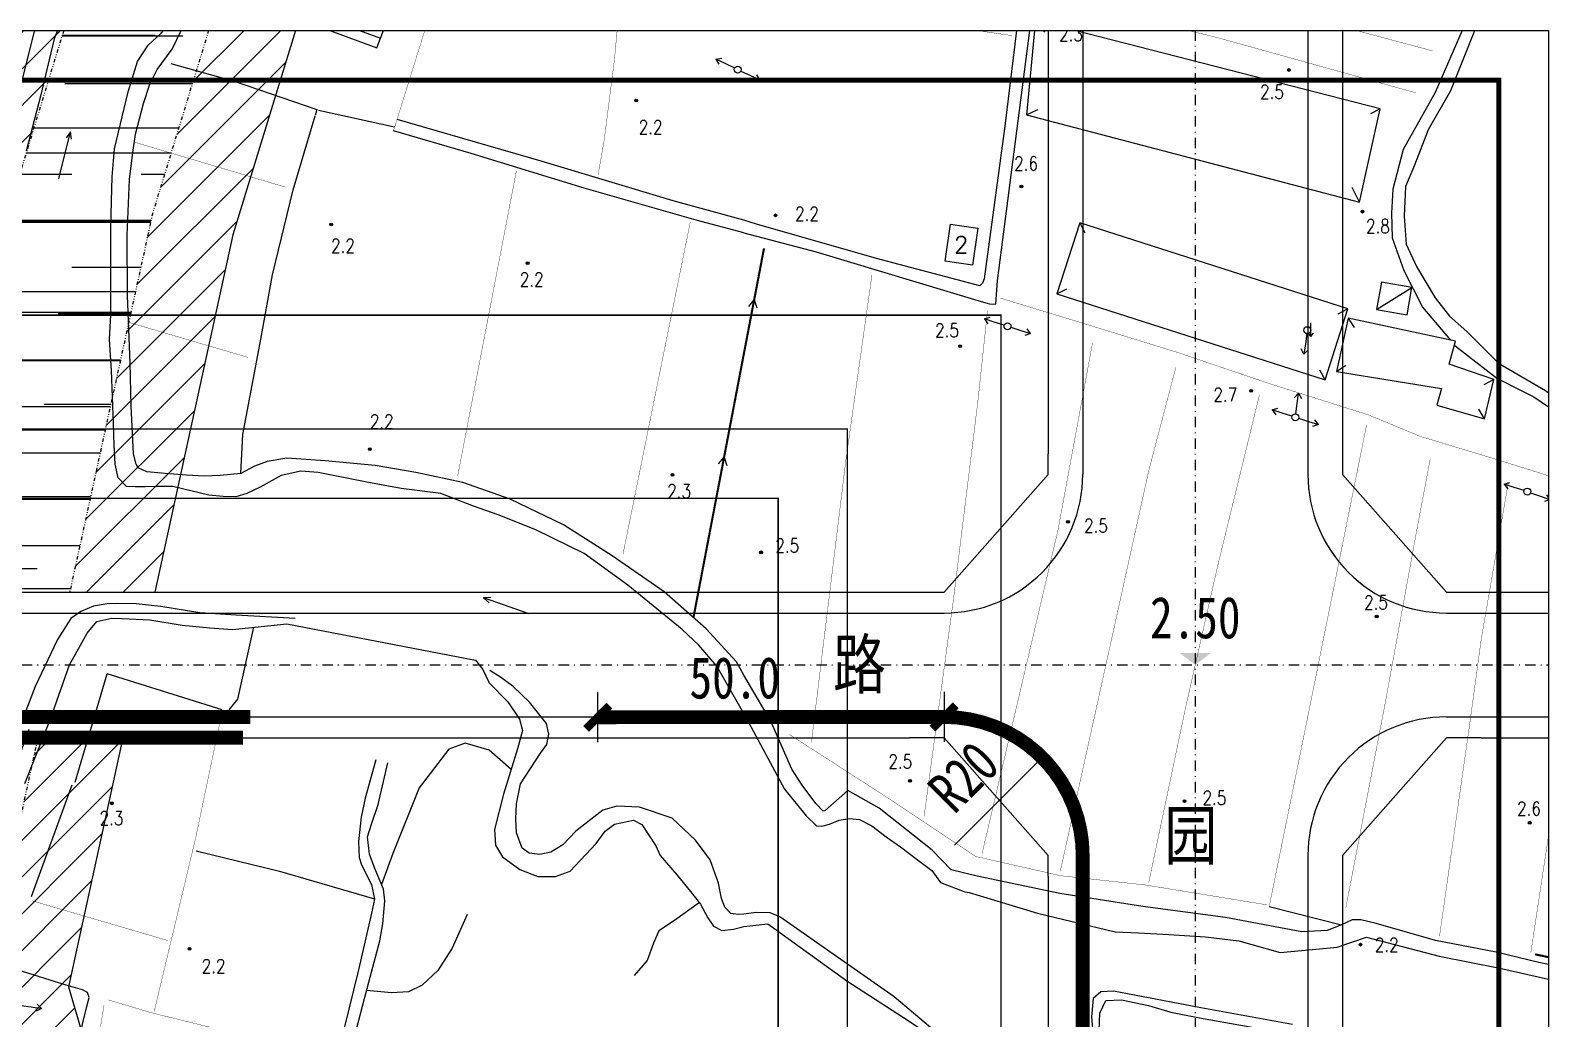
# Model space of a CAD drawing. Header units: millimetres. Extents: x 509011 to 512133, y 3502040 to 3502468.
# Drawn here: x 509397 to 509616.2, y 3502325 to 3502467.7 of the extents above; entities that cross this region are included whole.
import ezdxf
from ezdxf.enums import TextEntityAlignment as Align
from ezdxf.xclip import XClip

# ---------------------------------------------------------------- set-up
doc = ezdxf.new("R2010")
doc.units = ezdxf.units.MM
doc.header["$XCLIPFRAME"] = 0
for name, pattern in [('DASH', [0.35, 0.25, -0.1]), ('DASHDOT', [1, 0.5, -0.25, 0, -0.25]), ('DIVIDE', [1.25, 0.5, -0.25, 0, -0.25, 0, -0.25])]:
    doc.linetypes.add(name, pattern=pattern)
for name, color, linetype in [('0-禁止车辆开口方向', 251, 'Continuous'), ('DM-半径', 251, 'Continuous'), ('DM-尺寸标注', 251, 'Continuous'), ('DM-标高', 251, 'Continuous'), ('dx', 251, 'Continuous'), ('GH-水系', 251, 'DIVIDE'), ('HX-地块线', 253, 'DASHDOT'), ('RD-中线', 253, 'DASHDOT'), ('RD-侧石线', 253, 'Continuous'), ('RD-红线', 253, 'Continuous'), ('TK', 7, 'Continuous'), ('T水系界面', 251, 'DASH'), ('YD-E1', 253, 'Continuous'), ('YD-G1', 251, 'Continuous'), ('路名', 253, 'Continuous')]:
    doc.layers.add(name, color=color, linetype=linetype)
doc.styles.add('CHART', font='ROMANS.shx', dxfattribs={"height": 2.4, "bigfont": 'hzdx.shx'})
doc.styles.add('DIMHT', font='simhei.ttf', dxfattribs={"width": 0.8})
doc.styles.add('DIMST', font='simhei.ttf', dxfattribs={"width": 0.8})
doc.styles.add('GCD', font='ROMANS.shx', dxfattribs={"width": 0.8, "height": 2, "bigfont": 'hzdx.shx'})
doc.styles.get("Standard").update_dxf_attribs({"font": 'txt', "bigfont": 'gbcbig.shx'})
doc.dimstyles.new('ISO-25', dxfattribs={"dimtxt": 2.5, "dimasz": 2.5, "dimexe": 1.25, "dimexo": 0.625, "dimtad": 1, "dimtxsty": 'Standard', "dimcen": 2.5, "dimadec": 0, "dimazin": 0, "dimtfac": 1, "dimtmove": 0, "dimatfit": 3, "dimfxl": 1, "dimarcsym": 0})
pattern_1 = [(45, (0, 0), (-2.6516504294, 2.6516504294), [])]

# ---------------------------------------------------------------- blocks, each defined once
blk = doc.blocks.new('B831')
at = {"layer": 'dx'}
for p, q in [((-1.1, 0.6), (0, 0)), ((0, 0), (-1.1, -0.6))]:
    blk.add_line(p, q, dxfattribs=at)
blk = doc.blocks.new('B1021A')
at = {"layer": 'dx'}
for radius in [0.2, 0.15, 0.1, 0.05]:
    blk.add_circle((0, 0), radius, dxfattribs=at)
blk = doc.blocks.new('B712A3')
at = {"layer": 'dx'}
for p, q in [((0.5, 0), (2, 0)), ((2, 0), (3.5, 0)), ((3.5, 0), (2.8, 0.5)), ((3.5, 0), (2.8, -0.5))]:
    blk.add_line(p, q, dxfattribs=at)
blk = doc.blocks.new('B713')
at = {"layer": 'dx'}
blk.add_circle((0, 0), 0.5, dxfattribs=at)
blk = doc.blocks.new('B717')
at = {"layer": 'dx'}
for q in [(-0.36, 0.48), (0, 2), (0.36, 0.48)]:
    blk.add_line((0, 0), q, dxfattribs=at)
blk = doc.blocks.new('B811C1')
at = {"layer": 'dx'}
for p, q in [((-3.5, 0), (3.5, 0)), ((3.5, 0), (2.5, 0.4)), ((2.5, -0.4), (3.5, 0))]:
    blk.add_line(p, q, dxfattribs=at)
blk = doc.blocks.new('室外标高')
at = {"color": 0, "linetype": 'Continuous'}
blk.add_solid([(-0.377, 0.283), (0.377, 0.283), (0, 0)], dxfattribs=at)
at = {"color": 0, "linetype": 'Continuous', "style": 'DIMHT', "width": 0.8}
blk.add_attdef('标高', text='', height=1, dxfattribs=at).set_placement((0, 0.637), align=Align.CENTER)
blk = doc.blocks.new('*D99')
at = {"layer": 'DM-半径', "color": 0, "lineweight": -2, "transparency": 16777216}
blk.add_line((509530.43, 3502350.1), (509543.02, 3502362.69), dxfattribs=at)
at = {"layer": 'DM-半径', "color": 0, "transparency": 16777216}
blk.add_solid([(509543.01, 3502362.7), (509543.02, 3502362.68), (509543.06, 3502362.73)], dxfattribs=at)
at = {"layer": 'DM-半径', "color": 0, "transparency": 16777216, "insert": (509531.72, 3502359.93), "char_height": 6, "attachment_point": 5, "rotation": 45, "style": 'DIMST'}
blk.add_mtext('R20', dxfattribs=at)
blk = doc.blocks.new('尺寸线')
for p, q in [((0, 60), (0, -60)), ((-60, 0), (60, 0))]:
    blk.add_line(p, q)
at = {"const_width": 20}
blk.add_lwpolyline([(-28, -28), (28, 28)], dxfattribs=at)
blk = doc.blocks.new('*D118')
at = {"layer": 'DM-尺寸标注', "color": 0, "lineweight": -2, "transparency": 16777216}
for p, q in [((509478.98, 3502368.54), (509489.01, 3502368.55)), ((509528.86, 3502368.59), (509508.39, 3502368.57))]:
    blk.add_line(p, q, dxfattribs=at)
at = {"layer": 'DM-尺寸标注', "color": 0, "lineweight": -2, "transparency": 16777216, "xscale": 0.06, "yscale": 0.06, "zscale": 0.06}
for p, rotation in [((509478.92, 3502368.54), 180.056534792274), ((509528.92, 3502368.59), 0.0565347922740401)]:
    blk.add_blockref('尺寸线', p, dxfattribs=dict(at, rotation=rotation))
at = {"layer": 'DM-尺寸标注', "color": 0, "transparency": 16777216, "insert": (509498.69, 3502374.2), "char_height": 6, "attachment_point": 5, "rotation": 0.0565, "style": 'DIMST'}
blk.add_mtext('50.0', dxfattribs=at)
blk = doc.blocks.new('thjyhkjlkololp')
at = {"color": 5}
for points, knots in [([(512576.48, 3502123.15), (512576.92, 3502126.59), (512579.53, 3502139.8), (512596.78, 3502163.92), (512600.24, 3502197.97), (512623.81, 3502225.89), (512620.02, 3502266.47), (512600.38, 3502299.83), (512591.27, 3502337.34), (512596.67, 3502356.93), (512600.19, 3502366.67)], [16.615466, 16.615466, 16.615466, 16.615466, 27.049625, 57.459806, 102.389054, 125.730092, 162.733471, 213.422216, 243.798376, 274.297826, 274.297826, 274.297826, 274.297826]), ([(512596.95, 3502129.31), (512597.09, 3502131.11), (512598.43, 3502140.89), (512609.6, 3502159.39), (512621.55, 3502189.93), (512631.21, 3502217.17), (512643.07, 3502242.41), (512633.3, 3502263.53), (512621.54, 3502287.05), (512613.26, 3502315.07), (512611.06, 3502343.54), (512616.38, 3502360.19), (512618.85, 3502366.84)], [13.257601, 13.257601, 13.257601, 13.257601, 18.708183, 43.296108, 75.992922, 117.346313, 131.268423, 156.575935, 180.797006, 212.02346, 243.298792, 264.403303, 264.403303, 264.403303, 264.403303])]:
    blk.add_open_spline(points, degree=3, knots=knots, dxfattribs=at)
at = {"layer": 'TK', "const_width": 0.2}
blk.add_lwpolyline([(512316.95, 3502113.15), (512736.95, 3502113.15), (512736.95, 3502410.15), (512316.95, 3502410.15), (512316.95, 3502113.15)], dxfattribs=at)
blk.add_lwpolyline([(512316.95, 3502113.15), (512736.95, 3502113.15), (512736.95, 3502410.15), (512316.95, 3502410.15), (512316.95, 3502113.15)], dxfattribs=at)
blk.add_lwpolyline([(512316.95, 3502113.15), (512736.95, 3502113.15), (512736.95, 3502410.15), (512316.95, 3502410.15), (512316.95, 3502113.15)], dxfattribs=at)
blk.add_lwpolyline([(512316.95, 3502113.15), (512736.95, 3502113.15), (512736.95, 3502410.15), (512316.95, 3502410.15), (512316.95, 3502113.15)], dxfattribs=at)
blk.add_lwpolyline([(512316.95, 3502113.15), (512736.95, 3502113.15), (512736.95, 3502410.15), (512316.95, 3502410.15), (512316.95, 3502113.15)], dxfattribs=at)
blk.add_lwpolyline([(512316.95, 3502113.15), (512736.95, 3502113.15), (512736.95, 3502410.15), (512316.95, 3502410.15), (512316.95, 3502113.15)], dxfattribs=at)
blk.add_lwpolyline([(512316.95, 3502113.15), (512736.95, 3502113.15), (512736.95, 3502410.15), (512316.95, 3502410.15), (512316.95, 3502113.15)], dxfattribs=at)
blk.add_lwpolyline([(512316.95, 3502113.15), (512736.95, 3502113.15), (512736.95, 3502410.15), (512316.95, 3502410.15), (512316.95, 3502113.15)], dxfattribs=at)
blk.add_lwpolyline([(512316.95, 3502113.15), (512736.95, 3502113.15), (512736.95, 3502410.15), (512316.95, 3502410.15), (512316.95, 3502113.15)], dxfattribs=at)
blk.add_lwpolyline([(512316.95, 3502113.15), (512736.95, 3502113.15), (512736.95, 3502410.15), (512316.95, 3502410.15), (512316.95, 3502113.15)], dxfattribs=at)
blk.add_lwpolyline([(512316.95, 3502113.15), (512736.95, 3502113.15), (512736.95, 3502410.15), (512316.95, 3502410.15), (512316.95, 3502113.15)], dxfattribs=at)
blk.add_lwpolyline([(512326.95, 3502123.15), (512726.95, 3502123.15), (512726.95, 3502400.15), (512326.95, 3502400.15)], close=True, dxfattribs=at)
blk.add_lwpolyline([(512326.95, 3502123.15), (512726.95, 3502123.15), (512726.95, 3502400.15), (512326.95, 3502400.15)], close=True, dxfattribs=at)
blk.add_lwpolyline([(512326.95, 3502123.15), (512726.95, 3502123.15), (512726.95, 3502400.15), (512326.95, 3502400.15)], close=True, dxfattribs=at)
blk.add_lwpolyline([(512326.95, 3502123.15), (512726.95, 3502123.15), (512726.95, 3502400.15), (512326.95, 3502400.15)], close=True, dxfattribs=at)
blk.add_lwpolyline([(512326.95, 3502123.15), (512726.95, 3502123.15), (512726.95, 3502400.15), (512326.95, 3502400.15)], close=True, dxfattribs=at)
blk.add_lwpolyline([(512326.95, 3502123.15), (512726.95, 3502123.15), (512726.95, 3502400.15), (512326.95, 3502400.15)], close=True, dxfattribs=at)
blk.add_lwpolyline([(512326.95, 3502123.15), (512726.95, 3502123.15), (512726.95, 3502400.15), (512326.95, 3502400.15)], close=True, dxfattribs=at)
blk.add_lwpolyline([(512326.95, 3502123.15), (512726.95, 3502123.15), (512726.95, 3502400.15), (512326.95, 3502400.15)], close=True, dxfattribs=at)
blk.add_lwpolyline([(512326.95, 3502123.15), (512726.95, 3502123.15), (512726.95, 3502400.15), (512326.95, 3502400.15)], close=True, dxfattribs=at)
blk.add_lwpolyline([(512326.95, 3502123.15), (512726.95, 3502123.15), (512726.95, 3502400.15), (512326.95, 3502400.15)], close=True, dxfattribs=at)
blk.add_lwpolyline([(512326.95, 3502123.15), (512726.95, 3502123.15), (512726.95, 3502400.15), (512326.95, 3502400.15)], close=True, dxfattribs=at)
blk = doc.blocks.new('abcdefghijk')
at = {"layer": 'YD-E1'}
h = blk.add_hatch(dxfattribs=at)
h.set_pattern_fill('AR-RROOF', color=256, scale=10, style=0)
h.set_pattern_definition([(0, (0, 0), (22, 10), [150, -20, 50, -10]), (0, (13.3, 5), (-10, 13.3), [30, -3.3, 60, -7.5]), (0, (5, 8.5), (52, 6.7), [80, -14, 40, -10])])
h.paths.add_polyline_path([(509477.437, 3502646.317), (509457.294, 3502648.844), (509395.277, 3502446.274), (509382.221, 3502386.59), (509402.694, 3502386.59), (509414.64, 3502441.201)])
at = {"layer": 'YD-G1'}
h = blk.add_hatch(dxfattribs=at)
h.set_pattern_fill('ANSI31', color=256, scale=30, style=0)
h.set_pattern_definition(pattern_1)
h.paths.add_polyline_path([(509457.294, 3502648.844), (509445.209, 3502650.36), (509383.659, 3502449.318), (509369.938, 3502386.59), (509382.221, 3502386.59), (509395.277, 3502446.274)])
h = blk.add_hatch(dxfattribs=at)
h.set_pattern_fill('ANSI31', color=256, scale=30, style=0)
h.set_pattern_definition(pattern_1)
h.paths.add_polyline_path([(509489.525, 3502644.807, -0.0008017), (509485.491, 3502645.306), (509477.437, 3502646.317), (509414.64, 3502441.201), (509402.694, 3502386.59), (509414.978, 3502386.59), (509426.258, 3502438.158)])
h = blk.add_hatch(dxfattribs=at)
h.set_pattern_fill('ANSI31', color=256, scale=30, style=0)
h.set_pattern_definition(pattern_1)
h.paths.add_polyline_path([(509526.363, 3502191.21), (509543.918, 3502211.06), (509543.918, 3502212.921, 0.0767529), (509443.307, 3502190.822), (509402.513, 3502329.607), (509410.384, 3502365.59), (509398.101, 3502365.59), (509391.502, 3502335.423, 0.1259675), (509391.939, 3502323.031), (509414.749, 3502245.428, -0.1669445), (509414.019, 3502229.203), (509388.819, 3502165.332, 0.2432483), (509391.144, 3502142.484), (509391.526, 3502141.9, -0.1145299)])
at = {"layer": '0-禁止车辆开口方向', "const_width": 2, "flags": 128}
for points in [[(509378.284, 3502368.59), (509398.757, 3502368.59)], [(509398.757, 3502368.59), (509428.757, 3502368.579)], [(509528.918, 3502368.59), (509478.918, 3502368.541)], [(509548.918, 3502348.59), (509548.917, 3502298.59)]]:
    blk.add_lwpolyline(points, dxfattribs=at)
blk.add_lwpolyline([(509548.918, 3502348.59, 0.4142136), (509528.918, 3502368.59, 0.4142136)], format="xyb", dxfattribs=at)
at = {"layer": 'dx'}
for p, q in [((509542.083, 3502469.16, 3.132), (509543.413, 3502467.458, 2.948)), ((509540.804, 3502455.511, 2.948), (509542.443, 3502456.263, 2.948)), ((509591.878, 3502456.388, 2.948), (509590.455, 3502455.656, 2.948)), ((509588.88, 3502442.908, 2.948), (509587.837, 3502444.991, 2.948)), ((509548.482, 3502439.893), (509549.214, 3502438.47)), ((509545.199, 3502429.657), (509546.622, 3502430.389)), ((509587.185, 3502427.479), (509585.762, 3502426.748)), ((509587.24, 3502426.172), (509588.105, 3502424.826)), ((509583.902, 3502417.243), (509583.17, 3502418.666)), ((509585.562, 3502418.462), (509586.885, 3502419.362)), ((509608.24, 3502417.28), (509606.838, 3502416.509)), ((509606.928, 3502411.63), (509606.116, 3502413.009))]:
    blk.add_line(p, q, dxfattribs=at)
at = {"layer": 'dx', "flags": 128}
for points in [[(509401.55, 3502478.774), (509397.518, 3502467.326), (509394.818, 3502456.634)], [(509403.741, 3502475.074), (509400.453, 3502466.458), (509398.461, 3502458.178), (509396.397, 3502450.282)], [(509500.022, 3502369.065), (509500.022, 3502369.065), (509496.125, 3502375.901), (509493.525, 3502378.941), (509491.085, 3502381.221), (509483.245, 3502387.621), (509476.965, 3502392.181), (509470.005, 3502395.581), (509464.525, 3502397.741), (509460.965, 3502399.021), (509456.285, 3502400.861), (509450.565, 3502401.581), (509445.565, 3502402.461), (509438.565, 3502403.861), (509436.085, 3502404.061), (509433.245, 3502403.421), (509430.205, 3502401.741), (509428.245, 3502400.821), (509426.685, 3502400.381), (509424.845, 3502400.421), (509422.765, 3502400.621), (509417.605, 3502401.861), (509415.365, 3502401.861), (509413.605, 3502401.781), (509412.125, 3502401.781), (509410.885, 3502401.861), (509409.685, 3502403.101), (509409.285, 3502405.061), (509409.125, 3502407.821), (509409.045, 3502410.901), (509408.725, 3502418.581), (509408.445, 3502423.061), (509408.645, 3502426.621), (509408.645, 3502439.381), (509408.845, 3502446.541), (509409.165, 3502450.581), (509411.125, 3502458.821), (509412.485, 3502463.181), (509414.045, 3502465.541), (509415.925, 3502467.301), (509416.885, 3502468.501)], [(509500, 3502374.634), (509498.945, 3502376.542), (509494.577, 3502381.318), (509488.529, 3502386.67), (509481.017, 3502391.854), (509473.961, 3502396.318), (509466.281, 3502400.038), (509459.441, 3502402.438), (509452.649, 3502403.854), (509446.769, 3502404.862), (509439.593, 3502405.534), (509434.025, 3502405.942), (509431.193, 3502405.438), (509429.369, 3502404.766), (509427.377, 3502403.734), (509424.425, 3502403.422), (509422.121, 3502403.326), (509419.577, 3502403.494), (509416.457, 3502403.734), (509413.817, 3502403.974), (509412.569, 3502404.55), (509412.281, 3502405.054), (509411.897, 3502406.59), (509411.561, 3502413.454), (509411.441, 3502419.694), (509411.033, 3502429.414), (509410.985, 3502438.102), (509411.345, 3502446.166), (509411.801, 3502450.078), (509412.209, 3502452.718), (509413.337, 3502457.158), (509414.249, 3502459.942), (509415.329, 3502462.054), (509417.489, 3502465.006), (509419.553, 3502469.254)], [(509542.754, 3502500), (509541.979, 3502493.815), (509540.439, 3502476.819), (509537.695, 3502453.887), (509534.699, 3502431.823), (509534.447, 3502431.192), (509534.055, 3502430.828), (509519.159, 3502434.776), (509501.855, 3502439.732), (509500, 3502440.302)], [(509500, 3502438.488), (509510.451, 3502435.728), (509534.251, 3502428.56), (509535.483, 3502428.224), (509536.071, 3502428.168), (509536.379, 3502428.224), (509536.603, 3502431.556), (509541.447, 3502469.035), (509543.211, 3502488.131), (509544.437, 3502500)], [(509610.498, 3502500), (509608.685, 3502489.142), (509606.333, 3502477.55), (509604.485, 3502469.57), (509599.781, 3502458.706), (509595.189, 3502450.502), (509593.677, 3502444.79), (509593.481, 3502441.318), (509593.565, 3502437.762), (509595.273, 3502433.03), (509597.961, 3502427.738), (509601.991, 3502422.969)], [(509609.161, 3502480.658), (509605.493, 3502467.638), (509601.993, 3502458.986), (509598.801, 3502453.33), (509596.813, 3502448.234), (509595.525, 3502445.154), (509595.301, 3502440.87), (509595.609, 3502436.838), (509597.093, 3502433.618), (509599.781, 3502429.082), (509601.881, 3502426.422), (509604.345, 3502424.21), (509608.951, 3502419.659), (509615.741, 3502415.698), (509618.513, 3502413.486)], [(509439.435, 3502469.594), (509438.91, 3502468.189), (509447.029, 3502465.154), (509447.555, 3502466.559)], [(509417.274, 3502462.893), (509426.562, 3502460.325), (509438.394, 3502456.269), (509438.154, 3502455.405)], [(509449.562, 3502453.702), (509438.634, 3502456.149)], [(509427.377, 3502403.734), (509427.69, 3502409.373), (509430.21, 3502422.573), (509431.986, 3502432.413), (509434.938, 3502444.701), (509438.154, 3502455.381)], [(509500, 3502440.302), (509489.785, 3502443.095), (509470.773, 3502448.833), (509449.971, 3502454.815)], [(509500, 3502438.488), (509493.114, 3502440.309), (509476.938, 3502444.941), (509460.666, 3502449.909), (509449.434, 3502453.197), (509449.434, 3502453.197)], [(509591.351, 3502427.405), (509596.437, 3502430.584)], [(509602.575, 3502422.278), (509602.693, 3502422.138), (509608.629, 3502417.546), (509611.149, 3502416.258), (509614.033, 3502414.774), (509620.053, 3502410.77), (509626.185, 3502404.554), (509627.697, 3502401.838), (509628.257, 3502399.234), (509628.173, 3502395.034), (509628.957, 3502390.918), (509630.161, 3502388.23), (509632.737, 3502386.186), (509635.397, 3502385.43), (509638.365, 3502385.57), (509640.381, 3502386.746), (509641.837, 3502388.986), (509642.187, 3502392.88), (509643.377, 3502399.262), (509644.581, 3502400.802), (509647.297, 3502401.614), (509650.097, 3502402.062), (509652.757, 3502402.706)], [(509435.246, 3502382.799), (509426.725, 3502383.301), (509421.485, 3502383.621), (509415.845, 3502384.541), (509412.285, 3502384.901), (509409.565, 3502384.941), (509408.125, 3502384.901), (509406.125, 3502384.581), (509404.325, 3502383.821), (509402.885, 3502382.781), (509400.925, 3502379.781), (509397.725, 3502372.981), (509395.125, 3502366.181)], [(509403.045, 3502313.661), (509404.525, 3502324.221), (509405.165, 3502326.781), (509405.525, 3502328.101), (509405.285, 3502328.821), (509404.565, 3502329.181), (509402.165, 3502329.861), (509395.125, 3502332.061)], [(509396.205, 3502358.981), (509399.885, 3502368.181), (509402.685, 3502376.101), (509403.765, 3502378.101), (509405.205, 3502380.701), (509406.605, 3502382.381), (509408.765, 3502382.861), (509410.285, 3502382.821), (509414.285, 3502382.581), (509418.925, 3502381.821), (509422.925, 3502381.461), (509426.205, 3502381.221), (509434.045, 3502382.021)], [(509425.719, 3502369.612), (509426.959, 3502371.132), (509429.285, 3502381.535)], [(509434.045, 3502382.021), (509461.285, 3502376.781), (509462.341, 3502375.42), (509463.178, 3502373.598)], [(509403.505, 3502359.194), (509408.125, 3502374.821)], [(509424.685, 3502369.621), (509408.125, 3502374.821)], [(509500, 3502340.119), (509499.205, 3502340.061), (509498.125, 3502340.221), (509497.245, 3502341.141), (509496.765, 3502342.381), (509496.365, 3502344.581), (509495.125, 3502347.981), (509493.045, 3502350.821), (509489.685, 3502353.981), (509484.925, 3502355.581), (509481.685, 3502355.701), (509479.645, 3502355.141), (509475.765, 3502352.101), (509473.885, 3502350.101), (509472.125, 3502349.061), (509470.565, 3502348.741), (509469.005, 3502348.941), (509468.005, 3502349.621), (509467.205, 3502351.861), (509467.085, 3502353.861), (509467.205, 3502356.021), (509467.765, 3502358.941), (509470.645, 3502363.381), (509471.565, 3502364.621), (509471.845, 3502366.101), (509471.525, 3502367.661), (509469.045, 3502370.701), (509466.725, 3502372.981), (509464.885, 3502374.341), (509463.325, 3502375.301)], [(509463.174, 3502373.603), (509465.934, 3502370.763), (509467.614, 3502368.283), (509468.054, 3502366.643), (509467.334, 3502363.963), (509465.294, 3502357.443), (509464.014, 3502352.323), (509464.174, 3502350.083), (509465.174, 3502348.403), (509467.694, 3502346.563), (509470.294, 3502345.563), (509472.814, 3502345.563), (509474.934, 3502346.323), (509478.694, 3502350.323), (509480.014, 3502352.083), (509481.334, 3502353.123), (509484.094, 3502353.683), (509485.294, 3502353.043), (509487.294, 3502350.003), (509487.934, 3502348.603), (509490.374, 3502345.723), (509492.294, 3502343.403), (509493.774, 3502341.563), (509494.814, 3502339.563), (509495.614, 3502338.363), (509496.814, 3502337.763), (509498.534, 3502337.963), (509500, 3502338.319)], [(509625.62, 3502330.714), (509614.756, 3502333.15), (509608.596, 3502334.634), (509599.832, 3502336.314), (509591.292, 3502338.778), (509589.08, 3502339.282), (509587.792, 3502339.282), (509586.252, 3502338.554), (509584.208, 3502337.742), (509580.54, 3502337.574), (509569.508, 3502339.618), (509557.58, 3502341.214), (509545.624, 3502343.09), (509533.668, 3502345.582), (509529.92, 3502346.526), (509527.176, 3502349.354), (509519.56, 3502355.43), (509515.024, 3502357.95), (509511.692, 3502355.038), (509511.44, 3502354.991), (509510.4, 3502356.082), (509508.44, 3502358.742), (509506.956, 3502361.066), (509503.876, 3502368.066), (509500, 3502374.634)], [(509500.022, 3502369.065), (509500, 3502369.104)], [(509500, 3502369.104), (509500.022, 3502369.065), (509500.022, 3502369.065), (509504.159, 3502361.371), (509505.895, 3502358.179), (509509.003, 3502354.315), (509510.514, 3502352.863), (509511.262, 3502352.8), (509512.354, 3502353.108), (509513.754, 3502353.696), (509515.266, 3502353.948), (509516.722, 3502353.78), (509518.458, 3502352.884), (509520.53, 3502351.26), (509522.63, 3502349.832), (509525.01, 3502348.012), (509527.138, 3502346.416), (509528.371, 3502344.692), (509531.927, 3502343.32), (509532.25, 3502343.295), (509532.523, 3502343.227), (509542.379, 3502340.259), (509553.607, 3502337.543), (509556.995, 3502337.431), (509561.363, 3502337.179), (509566.627, 3502336.843), (509571.443, 3502336.283), (509577.435, 3502334.603), (509585.663, 3502335.371), (509589.902, 3502336.779), (509600.364, 3502334.032), (509609.14, 3502332.333), (509621.552, 3502329.513)], [(509466.404, 3502360.99), (509463.239, 3502363.772), (509459.759, 3502364.812), (509457.439, 3502363.932), (509453.119, 3502358.372), (509449.319, 3502348.892), (509447.713, 3502344.384)], [(509446.885, 3502362.381), (509445.365, 3502356.861), (509444.765, 3502354.141), (509444.365, 3502350.621), (509444.485, 3502348.301), (509444.805, 3502347.221), (509446.285, 3502344.421), (509446.685, 3502342.301), (509446.285, 3502340.261), (509444.405, 3502332.101), (509442.285, 3502323.461), (509442.165, 3502321.541), (509442.405, 3502319.781), (509442.583, 3502319.508), (509442.699, 3502319.332)], [(509443.753, 3502320.919), (509443.725, 3502321.221), (509444.045, 3502323.341), (509445.245, 3502327.941), (509447.485, 3502336.261), (509447.885, 3502338.701), (509448.205, 3502342.021), (509448.005, 3502343.701), (509446.725, 3502346.701), (509445.965, 3502348.781), (509445.685, 3502351.301), (509446.245, 3502353.101), (509447.205, 3502355.941), (509448.605, 3502361.941)], [(509403.005, 3502358.741), (509397.125, 3502342.621)], [(509420.931, 3502349.266), (509432.971, 3502346.346), (509446.682, 3502342.316)], [(509460.063, 3502340.09), (509457.911, 3502335.206), (509455.823, 3502331.966), (509453.555, 3502329.878), (509451.611, 3502328.906), (509449.127, 3502328.762), (509445.552, 3502329.082)], [(509493.593, 3502341.787), (509489.987, 3502339.202), (509487.755, 3502337.726), (509486.963, 3502335.926), (509486.063, 3502333.406), (509484.197, 3502331.271)], [(509579.199, 3502324.187), (509565.955, 3502326.595), (509556.379, 3502328.415), (509553.355, 3502329.003), (509551.535, 3502328.919), (509550.415, 3502327.939), (509550.191, 3502325.307), (509550.947, 3502316.319)], [(509527.595, 3502323.207), (509521.687, 3502328.191), (509505.217, 3502339.724), (509503.792, 3502340.303), (509501.788, 3502340.347), (509500, 3502340.119)], [(509575.836, 3502341.2), (509586.252, 3502338.554)], [(509500, 3502338.319), (509503.48, 3502338.701), (509514.883, 3502330.515), (509523.871, 3502324.691), (509531.039, 3502319.819), (509532.691, 3502318.755), (509534.399, 3502317.831), (509535.519, 3502316.907), (509535.799, 3502315.787), (509535.743, 3502313.911), (509534.175, 3502308.479), (509532.355, 3502306.295), (509530.255, 3502304.307), (509528.603, 3502302.655), (509527.259, 3502300.219), (509526.027, 3502296.103), (509524.991, 3502286.359), (509524.039, 3502272.219), (509524.263, 3502269.279), (509526.419, 3502262.867), (509527.455, 3502260.571), (509528.575, 3502257.771), (509530.087, 3502255.727)], [(509551.311, 3502323.319), (509551.395, 3502325.839), (509552.235, 3502327.659), (509554.531, 3502327.743), (509558.395, 3502326.931), (509561.643, 3502325.979), (509565.787, 3502325.139), (509574.439, 3502323.627)]]:
    blk.add_lwpolyline(points, dxfattribs=at)
for points, const_width in [([(509485.146, 3502487.277), (509483.538, 3502478.829), (509482.194, 3502472.733), (509481.33, 3502463.493), (509479.842, 3502451.805), (509478.978, 3502446.885)], 0.05), ([(509449.434, 3502453.197), (509457.954, 3502480.509), (509466.69, 3502477.773), (509476.05, 3502474.653), (509480.49, 3502473.477), (509483.49, 3502473.453), (509490.834, 3502472.805), (509500, 3502471.741)], 0.05), ([(509543.669, 3502479.902), (509569.317, 3502472.79), (509599.445, 3502464.726)], 0.05), ([(509500, 3502471.741), (509506.494, 3502471.177), (509526.831, 3502468.656), (509538.703, 3502466.948)], 0.05), ([(509597.037, 3502458.678), (509568.645, 3502466.574), (509542.661, 3502472.958)], 0.05), ([(509412.029, 3502451.558), (509433.858, 3502445.061)], 0.05), ([(509458.698, 3502403.349), (509467.17, 3502447.389)], 0.05), ([(509492.274, 3502440.021), (509482.554, 3502392.045)], 0.05), ([(509502.919, 3502436.232), (509500, 3502420.959)], 0.3), ([(509518.492, 3502432.368), (509514.712, 3502405.46), (509509.756, 3502364.888)], 0.05), ([(509537.018, 3502429.049), (509548.442, 3502425.577), (509562.778, 3502421.153), (509575.966, 3502416.673), (509590.134, 3502412.193), (509597.666, 3502409.085), (509609.118, 3502405.613), (509615.558, 3502403.597), (509617.714, 3502402.785)], 0.05), ([(509428.458, 3502420.485), (509411.195, 3502425.554)], 0.05), ([(509526.024, 3502354.22), (509530.336, 3502386.112), (509533.836, 3502414.56), (509535.18, 3502427.244)], 0.05), ([(509500, 3502420.959), (509492.735, 3502382.948)], 0.3), ([(509550.328, 3502422.54), (509545.344, 3502395.52), (509534.396, 3502348.872)], 0.05), ([(509545.68, 3502346.296), (509552.176, 3502375.696), (509558.476, 3502404.228), (509562.368, 3502419.068)], 0.05), ([(509574.436, 3502415.092), (509568.388, 3502390.34), (509563.768, 3502369.928), (509558.448, 3502344.672)], 0.05), ([(509575.836, 3502341.2), (509581.324, 3502368.22), (509589.892, 3502410.724)], 0.05), ([(509586.896, 3502341.032), (509592.58, 3502370.572), (509597.228, 3502396.024), (509599.076, 3502405.796)], 0.05), ([(509600.42, 3502336.916), (509604.844, 3502368.024), (509606.44, 3502379.784), (509610.36, 3502402.464)], 0.05), ([(509424.685, 3502369.261), (509420.885, 3502351.141), (509414.885, 3502326.021)], 0.05), ([(509506.552, 3502366.082), (509521.308, 3502356.562), (509533.488, 3502348.442), (509545.724, 3502345.67), (509557.988, 3502344.326), (509575.46, 3502341.47)], 0.05), ([(509618.567, 3502367.222), (509615.596, 3502347.752), (509613.608, 3502334.592)], 0.05), ([(509416.885, 3502336.301), (509397.365, 3502342.021)], 0.05), ([(509614.215, 3502334.316), (509630.399, 3502330.956), (509643.307, 3502328.688), (509657.391, 3502326.084), (509673.351, 3502322.892), (509680.603, 3502321.548)], 0.3), ([(509407.655, 3502326.998), (509405.063, 3502310.942)], 0.05), ([(509408.285, 3502327.741), (509414.565, 3502325.861), (509424.325, 3502323.461), (509432.805, 3502320.941), (509442.725, 3502318.061)], 0.05)]:
    blk.add_lwpolyline(points, dxfattribs=dict(at, const_width=const_width))
for points in [[(509451.286, 3502476.542), (509443.166, 3502479.577), (509439.435, 3502469.594), (509447.555, 3502466.559)], [(509529.838, 3502439.709), (509533.798, 3502439.142), (509533.036, 3502433.825), (509529.076, 3502434.392)], [(509587.185, 3502427.479), (509548.482, 3502439.893), (509545.199, 3502429.657), (509583.902, 3502417.243)], [(509596.437, 3502430.584), (509592.047, 3502431.357), (509591.351, 3502427.405), (509595.741, 3502426.632)]]:
    blk.add_lwpolyline(points, close=True, dxfattribs=at)
for points, elevation in [([(509591.878, 3502456.388), (509542.083, 3502469.16), (509540.804, 3502455.511), (509588.88, 3502442.908)], 2.948), ([(509587.24, 3502426.172), (509585.562, 3502418.462), (509600.716, 3502415.983), (509600.056, 3502413.592), (509606.928, 3502411.63), (509608.24, 3502417.28), (509601.822, 3502419.532), (509602.721, 3502422.81)], 0.472)]:
    blk.add_lwpolyline(points, close=True, dxfattribs=dict(at, elevation=elevation))
at = {"layer": 'GH-水系', "flags": 128}
for points in [[(509457.294, 3502648.844), (509395.277, 3502446.274), (509382.221, 3502386.59)], [(509477.437, 3502646.317), (509414.64, 3502441.201), (509402.694, 3502386.59)], [(509398.101, 3502365.59), (509390.134, 3502329.171), (509417.17, 3502237.19), (509384.074, 3502153.307)]]:
    blk.add_lwpolyline(points, dxfattribs=at)
at = {"layer": 'HX-地块线', "linetype": 'ByBlock', "ltscale": 0.5}
for p, q in [((509410.384, 3502365.59), (509402.513, 3502329.607)), ((509410.384, 3502365.59), (509402.513, 3502329.607)), ((509402.513, 3502329.607), (509443.307, 3502190.822))]:
    blk.add_line(p, q, dxfattribs=at)
at = {"layer": 'HX-地块线', "linetype": 'ByBlock', "ltscale": 0.5, "flags": 128}
blk.add_lwpolyline([(509489.525, 3502644.807), (509426.258, 3502438.158), (509414.978, 3502386.59)], dxfattribs=at)
at = {"layer": 'RD-中线', "ltscale": 3}
for points in [[(509631.726, 3503515.215), (509599.043, 3503411.951, 0.0597219), (509590.182, 3503365.176), (509565.168, 3502997.433), (509565.168, 3502176.09)], [(509196.739, 3503435.152), (509150.729, 3502560.517, 0.2386022), (509406.1, 3501982.299), (511122.293, 3500576.043)], [(507426.035, 3502079.972, -0.0599666), (508217.527, 3502340.104), (508365.626, 3502365.011, -0.0416792), (508498.307, 3502376.09), (510642.96, 3502376.09, -0.158296), (510877.963, 3502299.778), (511052.221, 3502173.264)]]:
    blk.add_lwpolyline(points, format="xyb", dxfattribs=at)
at = {"layer": 'RD-侧石线', "linetype": 'ByBlock', "ltscale": 60, "flags": 128}
for points in [[(509548.918, 3502623.58), (509548.918, 3502618.983), (509548.918, 3502403.59)], [(509581.418, 3502619.17), (509581.418, 3502613.974), (509581.418, 3502403.59)], [(509197.352, 3502383.59), (509528.918, 3502383.59)], [(509601.418, 3502383.59), (509948.574, 3502383.59)], [(509209.907, 3502368.59), (509528.918, 3502368.59)], [(509601.418, 3502368.59), (509951.512, 3502368.59)], [(509548.918, 3502348.59), (509548.918, 3502208.62)], [(509581.418, 3502348.59), (509581.418, 3502210.59)]]:
    blk.add_lwpolyline(points, dxfattribs=at)
at = {"layer": 'RD-侧石线'}
for points in [[(509528.918, 3502383.59, 0.4142136), (509548.918, 3502403.59, 0.4142136)], [(509581.418, 3502403.59, 0.4142136), (509601.418, 3502383.59, 0.4142136)], [(509548.918, 3502348.59, 0.4142136), (509528.918, 3502368.59, 0.4142136)], [(509601.418, 3502368.59, 0.4142136), (509581.418, 3502348.59, 0.4142136)]]:
    blk.add_lwpolyline(points, format="xyb", dxfattribs=at)
at = {"layer": 'RD-红线', "linetype": 'ByBlock', "ltscale": 60, "flags": 128}
for points in [[(509543.918, 3502621.023), (509543.918, 3502616.443), (509543.918, 3502406.59)], [(509586.418, 3502616.015), (509586.418, 3502610.84), (509586.418, 3502406.59)], [(509200.358, 3502386.59), (509523.918, 3502386.59)], [(509606.418, 3502386.59), (509941.403, 3502386.59)], [(509214.361, 3502365.59), (509523.918, 3502365.59)], [(509606.418, 3502365.59), (509944.662, 3502365.59)], [(509543.918, 3502345.59), (509543.918, 3502211.06)], [(509586.418, 3502345.59), (509586.418, 3502213.59)]]:
    blk.add_lwpolyline(points, dxfattribs=at)
at = {"layer": 'RD-红线'}
for points in [[(509523.918, 3502386.59), (509528.918, 3502386.59), (509543.918, 3502403.59), (509543.918, 3502406.59, 0.4142136)], [(509586.418, 3502406.59), (509586.418, 3502403.59), (509601.418, 3502386.59), (509606.418, 3502386.59, 0.4142136)], [(509543.918, 3502345.59), (509543.918, 3502348.59), (509528.918, 3502365.59), (509523.918, 3502365.59, 0.4142136)], [(509606.418, 3502365.59), (509601.418, 3502365.59), (509586.418, 3502348.59), (509586.418, 3502345.59, 0.4142136)]]:
    blk.add_lwpolyline(points, format="xyb", dxfattribs=at)
at = {"layer": 'T水系界面', "ltscale": 30, "const_width": 2}
blk.add_lwpolyline([(509347.229, 3502365.59), (509427.691, 3502365.59)], dxfattribs=at)
at = {"layer": 'DM-标高', "xscale": 6, "yscale": 6, "zscale": 6}
blk.add_blockref('室外标高', (509565.168, 3502376.113), dxfattribs=at).add_auto_attribs({'标高': '2.50'})
at = {"layer": 'dx'}
for name, p, rotation in [('B712A3', (509499.134, 3502462.03), 154.2939617013277), ('B712A3', (509499.134, 3502462.03), 335.004968469621), ('B811C1', (509401.976, 3502449.648), 76.35844121194064), ('B831', (509501.502, 3502428.817), 79.17999575340222), ('B712A3', (509538.062, 3502424.989), 162.5077998871832), ('B712A3', (509538.062, 3502424.989), 342.4442672240482), ('B712A3', (509581.342, 3502424.418), 262.1073071703102), ('B712A3', (509579.599, 3502411.848), 82.10730717031016), ('B712A3', (509579.599, 3502411.848), 162.4442672240481), ('B712A3', (509579.599, 3502411.848), 342.2427348395922), ('B831', (509497.155, 3502406.071), 79.17999575340222), ('B712A3', (509613.108, 3502401.117), 162.2427348395921), ('B712A3', (509613.108, 3502401.117), 340.3182507356178), ('B811C1', (509465.725, 3502384.603), 160.7297724765846), ('B712A3', (509395.165, 3502326.981), 352.3792730847359)]:
    blk.add_blockref(name, p, dxfattribs=dict(at, rotation=rotation))
for name, p in [('B713', (509499.134, 3502462.03)), ('B713', (509499.134, 3502462.03)), ('B1021A', (509578.674, 3502461.977)), ('B1021A', (509484.473, 3502457.578)), ('B1021A', (509540.067, 3502445.156)), ('B1021A', (509504.561, 3502440.997)), ('B1021A', (509589.297, 3502441.533)), ('B1021A', (509440.431, 3502439.686)), ('B1021A', (509468.797, 3502434.094)), ('B713', (509538.062, 3502424.989)), ('B717', (509581.855, 3502423.5)), ('B713', (509581.342, 3502424.418)), ('B1021A', (509531.248, 3502422.105)), ('B1021A', (509573.233, 3502415.653)), ('B713', (509579.599, 3502411.848)), ('B713', (509579.599, 3502411.848)), ('B1021A', (509446.029, 3502407.255)), ('B1021A', (509489.698, 3502403.527)), ('B713', (509613.108, 3502401.117)), ('B1021A', (509546.794, 3502396.744)), ('B1021A', (509502.488, 3502392.344)), ('B1021A', (509591.352, 3502383.073)), ('B1021A', (509523.988, 3502359.348)), ('B1021A', (509408.772, 3502356.121)), ('B1021A', (509563.628, 3502356.417)), ('B1021A', (509613.442, 3502353.318)), ('B1021A', (509419.998, 3502335.1)), ('B1021A', (509589.021, 3502335.714))]:
    blk.add_blockref(name, p, dxfattribs=at)
at = {"layer": 'dx', "style": 'GCD', "width": 0.8}
for s, p in [('2.3', (509545.509, 3502466.118)), ('2.5', (509574.528, 3502457.837)), ('2.2', (509484.846, 3502452.732)), ('2.6', (509539.031, 3502447.485)), ('2.2', (509507.411, 3502440.221)), ('2.8', (509589.815, 3502438.427)), ('2.2', (509440.431, 3502435.585)), ('2.2', (509467.677, 3502430.739)), ('2.5', (509527.621, 3502423.399)), ('2.7', (509567.791, 3502414.1)), ('2.2', (509446.029, 3502410.237)), ('2.3', (509488.952, 3502400.173)), ('2.5', (509549.126, 3502395.191)), ('2.5', (509504.561, 3502392.344)), ('2.5', (509589.539, 3502384.108)), ('2.5', (509520.879, 3502361.16)), ('2.5', (509566.219, 3502355.9)), ('2.6', (509611.628, 3502354.353)), ('2.3', (509407.018, 3502352.968)), ('2.2', (509591.093, 3502334.678)), ('2.2', (509421.752, 3502331.596))]:
    blk.add_text(s, height=2, dxfattribs=at).set_placement(p)
at = {"layer": 'dx', "style": 'CHART'}
blk.add_text('2', height=2.4, dxfattribs=at).set_placement((509530.349, 3502435.549))
at = {"layer": '路名', "style": 'DIMHT', "width": 0.8}
for s, p in [('路', (509512.873, 3502372.704)), ('园', (509560.707, 3502348.026))]:
    blk.add_text(s, height=7, dxfattribs=at).set_placement(p)
at = {"layer": 'DM-半径'}
dim = blk.add_radius_dim(center=(509528.918, 3502348.59), mpoint=(509543.06, 3502362.732), dimstyle='ISO-25', override={"dimscale": 1, "dimtxt": 6, "dimasz": 0.06, "dimexe": 0, "dimexo": 0, "dimgap": 3, "dimtad": 1, "dimtih": 0, "dimtoh": 0, "dimdec": 2, "dimlfac": 1, "dimzin": 8, "dimdsep": 46, "dimlunit": 2, "dimpost": '', "dimtxsty": 'DIMST', "dimsah": 0, "dimcen": 0, "dimdle": 1.5, "dimsd1": 0, "dimsd2": 0, "dimtix": 1, "dimtmove": 1}, dxfattribs=at)
dim.commit()
dim.dimension.update_dxf_attribs({"geometry": '*D99', "text_midpoint": (509535.989, 3502355.661), "dimtype": 132})
at = {"layer": 'DM-尺寸标注'}
dim = blk.add_linear_dim(base=(509528.918, 3502368.59), p1=(509478.918, 3502368.541), p2=(509528.918, 3502368.59), angle=0.05653, text='50.0', dimstyle='ISO-25', override={"dimtxt": 6, "dimasz": 0.06, "dimexe": 0, "dimexo": 0, "dimgap": 3, "dimdec": 1, "dimdsep": 46, "dimtxsty": 'DIMST', "dimblk": '尺寸线', "dimcen": 0, "dimdle": 1.5, "dimtix": 1, "dimtmove": 2}, dxfattribs=at)
dim.commit()
dim.dimension.update_dxf_attribs({"geometry": '*D118', "text_midpoint": (509498.692, 3502374.198), "dimtype": 128})

msp = doc.modelspace()

# ---------------------------------------------------------------- linework, layer by layer
at = {"color": 0}
msp.add_lwpolyline([(509011.37, 3502467.7), (509616.17, 3502467.7), (509616.17, 3502040.02), (509011.37, 3502040.02)], close=True, dxfattribs=at)
at = {"color": 0, "const_width": 0.72}
msp.add_lwpolyline([(509018.57, 3502460.5), (509018.57, 3502047.22), (509608.97, 3502047.22), (509608.97, 3502460.5)], close=True, dxfattribs=at)
at = {"layer": 'TK', "const_width": 0.22}
msp.add_lwpolyline([(509075.13, 3502099.89), (509537.13, 3502099.89), (509537.13, 3502426.59), (509075.13, 3502426.59)], close=True, dxfattribs=at)

# ---------------------------------------------------------------- block references
at = {"color": 0}
msp.add_blockref('thjyhkjlkololp', (-3221.99, 0), dxfattribs=at)
at = {"layer": 'DM-尺寸标注'}
ref = msp.add_blockref('abcdefghijk', (0, 0), dxfattribs=at)
XClip(ref).set_block_clipping_path([(509011.373598366, 3502040.0176700689), (509616.1735983659, 3502467.6976700691)])

doc.saveas('drawing.dxf')
